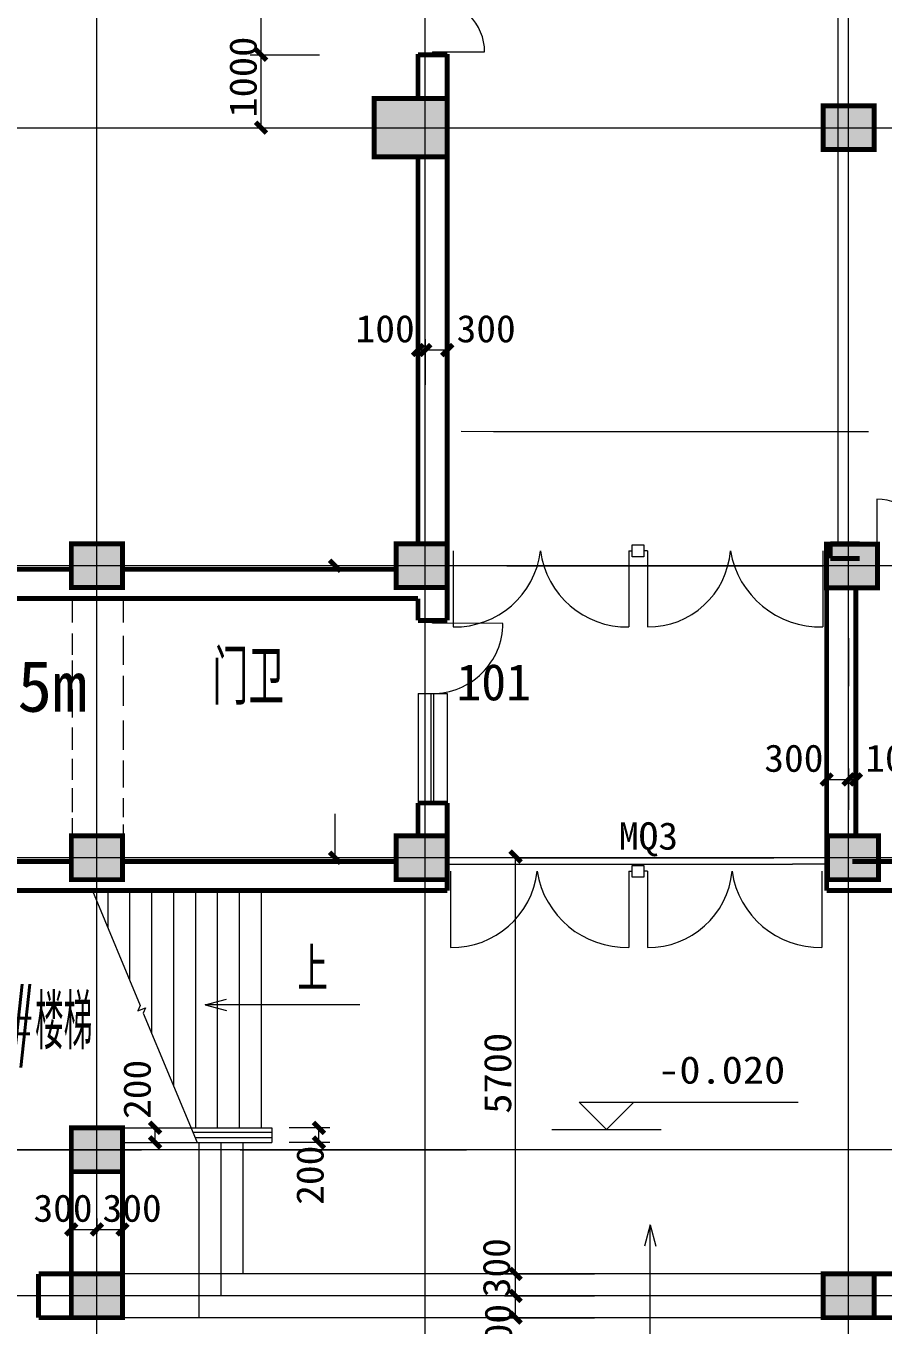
# Model space of a CAD drawing. Extents: x -307567 to 704339, y -10277 to 165507.
# Drawn here: x -230439 to -218696, y 19167 to 36973 of the extents above; entities that cross this region are included whole.
import ezdxf
from ezdxf.enums import TextEntityAlignment as Align

# ---------------------------------------------------------------- set-up
doc = ezdxf.new("R2010")
doc.units = 0
doc.header["$MEASUREMENT"] = 0
doc.layers.add('ziti', color=32, linetype='CONTINUOUS', lineweight=0)
doc.layers.add('我的', color=255, linetype='CONTINUOUS', lineweight=0)
doc.layers.add('中文', color=4, linetype='CONTINUOUS')
doc.styles.add('HZ', font='txt', dxfattribs={"width": 0.7, "height": 5, "bigfont": 'STF:宋体'})
doc.styles.get("Standard").update_dxf_attribs({"font": 'txt', "height": 3})

msp = doc.modelspace()

# ---------------------------------------------------------------- linework, layer by layer
at = {"layer": '我的', "color": 0}
for p, q in [((-224967.3044, 13462.38227), (-224967.3044, 99323.43291)), ((-219167.33493, 13462.38227), (-219167.33493, 94880.19036)), ((-229467.2819, 13462.38227), (-229467.2819, 77580.27533)), ((-219314.9172, 65280.33683), (-219314.9172, 29880.51498)), ((-227217.92944, 36579.48089), (-227217.92944, 39579.46818)), ((-227367.92869, 36579.48089), (-226417.40091, 36579.48089)), ((-227217.92944, 35580.48533), (-227217.92944, 36579.48089)), ((-224867.30185, 36616.9807), (-224867.30185, 36579.48089)), ((-224867.30185, 36616.9807), (-224867.30185, 36579.48089)), ((-224867.30185, 36616.9807), (-224154.80541, 36616.9807)), ((-260807.86464, 35580.48533), (-192202.20944, 35580.48533)), ((-228251.99409, 35580.48533), (-228251.99409, 35580.48533)), ((-227367.92869, 35580.48533), (-226417.40091, 35580.48533)), ((-225067.30238, 32685.30022), (-225067.30238, 32056.33608)), ((-224967.3044, 32685.30022), (-224967.3044, 32056.33608)), ((-224667.3059, 32685.30022), (-224667.3059, 32056.33608)), ((-225067.30238, 32535.30097), (-224967.3044, 32535.30097)), ((-224967.3044, 32535.30097), (-224667.3059, 32535.30097)), ((-224031.27393, 31415.90731), (-224474.96372, 31419.96765)), ((-218895.0081, 31415.90731), (-224031.27393, 31415.90731)), ((-218774.83658, 29780.51586), (-218774.83658, 30493.0123)), ((-224584.80815, 29784.44803), (-224584.80815, 28741.95255)), ((-222179.81681, 29784.44803), (-222142.317, 29784.44803)), ((-222179.81681, 29784.44803), (-222179.81681, 28741.95255)), ((-221924.82083, 29784.44803), (-221962.32065, 29784.44803)), ((-221924.82083, 29784.44803), (-221924.82083, 28741.95255)), ((-219519.8295, 29784.44803), (-219519.8295, 28741.95255)), ((-219454.83196, 29780.51586), (-219417.33215, 29780.51586)), ((-189822.88479, 29580.51648), (-241491.62516, 29580.51648)), ((-225756.53538, 29580.51648), (-226353.98723, 29580.51648)), ((-223849.73034, 29580.51648), (-219519.8295, 29580.51648)), ((-229807.27959, 29130.51873), (-229807.27959, 28801.33565)), ((-229107.28462, 29130.51873), (-229107.28462, 28801.33565)), ((-223904.96458, 28791.20275), (-224867.46111, 28793.02056)), ((-224867.30185, 28793.02041), (-224867.30185, 28830.52023)), ((-229807.27959, 28653.61605), (-229807.27959, 28358.178)), ((-229107.28462, 28621.96185), (-229107.28462, 28221.0098)), ((-219167.33493, 28588.25688), (-219167.33493, 27928.5266)), ((-229807.27959, 28284.3182), (-229807.27959, 27988.88015)), ((-229107.28462, 28073.29135), (-229107.28462, 27661.78675)), ((-229807.27959, 27883.36615), (-229807.27959, 27503.5169)), ((-225067.30238, 27830.52561), (-225067.30238, 26180.53386)), ((-225067.30238, 27830.52561), (-224667.3059, 27830.52561)), ((-224886.05176, 26330.53311), (-224886.05176, 27830.70871)), ((-224848.55194, 26330.53311), (-224848.55194, 27830.70871)), ((-224667.3059, 27830.52561), (-224667.3059, 26180.53386)), ((-229107.28462, 27461.3113), (-229107.28462, 27060.35925)), ((-229807.27959, 27366.3487), (-229807.27959, 27060.35925)), ((-229807.27959, 26933.74359), (-229807.27959, 26648.8558)), ((-229107.28462, 26912.63965), (-229107.28462, 26543.3418)), ((-219467.33343, 26802.70482), (-219467.33343, 26234.65728)), ((-219167.33493, 26802.70482), (-219167.33493, 26234.65728)), ((-219067.33238, 26802.70482), (-219067.33238, 26234.65728)), ((-229807.27959, 26532.7904), (-229807.27959, 26206.66288)), ((-219467.33343, 26652.70557), (-219167.33493, 26652.70557)), ((-219167.33493, 26652.70557), (-219067.33238, 26652.70557)), ((-229107.28462, 26396.58808), (-229107.28462, 26138.56172)), ((-226203.98798, 25580.53686), (-226203.98798, 26180.53386)), ((-229807.27959, 26121.28695), (-229807.27959, 25880.53536)), ((-229107.28462, 26036.87575), (-229107.28462, 25880.53536)), ((-189560.05651, 25580.53686), (-262527.69704, 25580.53686)), ((-225756.53538, 25580.53686), (-226353.98723, 25580.53686)), ((-224667.3059, 25490.73323), (-224267.30485, 25490.73323)), ((-224267.30485, 25490.73323), (-219937.33077, 25490.73323)), ((-223741.63914, 25580.53686), (-220192.13449, 25580.53686)), ((-223730.11271, 19280.56836), (-223730.11271, 25580.53686)), ((-219467.33343, 25490.73323), (-219937.33077, 25490.73323)), ((-224620.8065, 25394.66514), (-224620.8065, 24352.17081)), ((-222179.81681, 25394.66514), (-222142.317, 25394.66514)), ((-222179.81681, 25394.66514), (-222179.81681, 24352.17081)), ((-221924.82083, 25394.66514), (-221962.32065, 25394.66514)), ((-221924.82083, 25394.66514), (-221924.82083, 24352.17081)), ((-219531.83201, 25394.66514), (-219531.83201, 24352.17081)), ((-227218.29565, 25129.5389), (-229528.28318, 25129.5389)), ((-229528.28318, 25129.5389), (-228874.28865, 23556.48768)), ((-229318.28515, 25129.5389), (-229318.28515, 24624.42897)), ((-229018.28665, 25129.5389), (-229018.28665, 23902.84139)), ((-228718.28815, 25129.5389), (-228718.28357, 23181.25381)), ((-228418.28965, 25129.5389), (-228418.28507, 22459.66623)), ((-228118.29115, 25129.5389), (-228118.29115, 21880.55517)), ((-227818.29265, 25129.5389), (-227818.29265, 21880.55517)), ((-227518.29415, 25129.5389), (-227518.29415, 21880.55517)), ((-227218.29565, 25129.5389), (-227218.29565, 21880.55517)), ((-228874.28865, 23556.48768), (-228904.63365, 23482.95289)), ((-228904.63365, 23482.95289), (-228800.75386, 23526.14154)), ((-228800.75386, 23526.14154), (-228831.10344, 23452.60789)), ((-227981.36099, 23565.06499), (-227691.58888, 23642.70933)), ((-225865.24913, 23565.06499), (-227981.36099, 23565.06499)), ((-227981.36099, 23565.06499), (-227691.58888, 23487.42179)), ((-228831.10344, 23452.60789), (-228094.37312, 21680.55636)), ((-222484.84611, 21856.73784), (-222859.84424, 22231.73597)), ((-222859.84424, 22231.73597), (-219859.85466, 22231.73597)), ((-222109.84799, 22231.73597), (-222484.84611, 21856.73784)), ((-229117.28213, 21880.55517), (-227068.2964, 21880.55517)), ((-228820.11717, 21880.55517), (-228670.11792, 21880.55517)), ((-228670.11792, 21680.55636), (-228670.11792, 21880.55517)), ((-227074.81492, 21817.66791), (-228151.37814, 21817.66791)), ((-227068.2964, 21742.66828), (-228120.19544, 21742.66828)), ((-227068.2964, 21880.55517), (-227068.2964, 21680.55636)), ((-226274.89064, 21880.55517), (-226832.63168, 21880.55517)), ((-226424.88989, 21680.55636), (-226424.88989, 21880.55517)), ((-223234.84236, 21856.73784), (-221734.84986, 21856.73784)), ((-189560.05651, 21580.55667), (-261158.70212, 21580.55667)), ((-233357.08179, 21580.55667), (-228854.10595, 21580.55667)), ((-229117.28213, 21680.55636), (-227068.2964, 21680.55636)), ((-228820.11717, 21680.55636), (-228670.11792, 21680.55636)), ((-228068.28987, 21680.55636), (-228068.28987, 19280.56836)), ((-227768.29137, 21680.55636), (-227768.29137, 19580.56686)), ((-227503.04612, 21580.55667), (-224403.85049, 21580.55667)), ((-227468.29287, 21680.55636), (-227468.29287, 19880.56536)), ((-226274.89064, 21680.55636), (-226832.63168, 21680.55636)), ((-229817.2771, 20639.31458), (-229817.2771, 20433.30651)), ((-229817.2771, 20489.31533), (-229467.2819, 20489.31533)), ((-229467.2819, 20639.31458), (-229467.2819, 20433.30651)), ((-229467.2819, 20489.31533), (-229117.28213, 20489.31533)), ((-229117.28213, 20639.31458), (-229117.28213, 20433.30651)), ((-221886.62065, 20552.30616), (-221964.26156, 20262.52889)), ((-221886.62065, 17685.60182), (-221886.62065, 20552.30616)), ((-221886.62065, 20552.30616), (-221808.97516, 20262.52889)), ((-227468.29287, 19880.56536), (-229117.28213, 19880.56536)), ((-219017.33568, 19880.56536), (-227468.29287, 19880.56536)), ((-223880.11196, 19880.56536), (-222650.05677, 19880.56536)), ((-212863.93779, 19580.56686), (-262216.69396, 19580.56686)), ((-229817.2771, 19580.56686), (-233140.87193, 19580.56686)), ((-219017.33568, 19580.56686), (-227768.29137, 19580.56686)), ((-223880.11196, 19580.56686), (-222650.05677, 19580.56686)), ((-223730.11271, 19280.56836), (-223730.11271, 19580.56686)), ((-228068.28987, 19280.56836), (-229817.2771, 19280.56836)), ((-219017.33568, 19280.56836), (-228068.28987, 19280.56836)), ((-223880.11196, 19280.56836), (-222650.05677, 19280.56836))]:
    msp.add_line(p, q, dxfattribs=at)
at = {"layer": '我的', "color": 0, "const_width": 67.49966}
for points in [[(-227292.92907, 36654.48051), (-227142.92981, 36504.48126)], [(-225067.30238, 35980.48638), (-225067.30238, 36589.48297)], [(-224667.3059, 36579.48089), (-225067.30238, 36579.48089)], [(-224667.3059, 35980.48638), (-224667.3059, 36589.48297)], [(-225667.29938, 35980.48638), (-225667.29938, 35180.48886), (-224667.3059, 35180.48886), (-224667.3059, 35980.48638), (-225667.29938, 35980.48638), (-225667.29938, 35180.48886)], [(-219517.33013, 35880.48383), (-219517.33013, 35280.48683), (-218817.33515, 35280.48683), (-218817.33515, 35880.48383), (-219517.33013, 35880.48383), (-219517.33013, 35280.48683)], [(-227292.92907, 35655.48496), (-227142.92981, 35505.48571)], [(-225067.30238, 29880.51498), (-225067.30238, 35180.48886)], [(-224667.3059, 29880.51498), (-224667.3059, 35180.48886)], [(-225142.302, 32460.30135), (-224992.30275, 32610.3006)], [(-225042.30403, 32460.30135), (-224892.30478, 32610.3006)], [(-224742.30553, 32460.30135), (-224592.30628, 32610.3006)], [(-229817.2771, 29880.51498), (-229817.2771, 29280.51798), (-229117.28213, 29280.51798), (-229117.28213, 29880.51498), (-229817.2771, 29880.51498), (-229817.2771, 29280.51798)], [(-225367.30088, 29880.51498), (-225367.30088, 29280.51798), (-224667.3059, 29280.51798), (-224667.3059, 29880.51498), (-225367.30088, 29880.51498), (-225367.30088, 29280.51798)], [(-219469.5673, 29876.82084), (-219469.5673, 29276.82384), (-218769.57233, 29276.82384), (-218769.57233, 29876.82084), (-219469.5673, 29876.82084), (-219469.5673, 29276.82384)], [(-219017.33568, 29880.51498), (-219417.33215, 29880.51498)], [(-219417.33215, 29680.51674), (-219417.33215, 29880.51498)], [(-233617.2642, 29530.51749), (-229817.2771, 29530.51749)], [(-229117.28213, 29530.51749), (-225367.30088, 29530.51749)], [(-226278.9876, 29655.5161), (-226128.98835, 29505.51685)], [(-219017.33568, 29680.51674), (-219417.33215, 29680.51674)], [(-224667.3059, 29280.51798), (-224667.3059, 28830.52023)], [(-219467.33343, 25130.53911), (-219467.33343, 29280.51798)], [(-219067.33238, 25880.53536), (-219067.33238, 29280.51798)], [(-234017.26068, 29130.51873), (-229467.2819, 29130.51873)], [(-229467.2819, 29130.51873), (-225067.30238, 29130.51873)], [(-225067.30238, 29130.51873), (-225067.30238, 28830.52023)], [(-224667.3059, 28830.52023), (-225067.30238, 28830.52023)], [(-219542.33305, 26577.70594), (-219392.3338, 26727.70519)], [(-219242.33455, 26577.70594), (-219092.3353, 26727.70519)], [(-219142.332, 26577.70594), (-218992.33275, 26727.70519)], [(-225067.30238, 25880.53536), (-225067.30238, 26330.53311)], [(-224667.3059, 26330.53311), (-225067.30238, 26330.53311)], [(-224667.3059, 25130.53911), (-224667.3059, 26330.53311)], [(-229817.2771, 25880.53536), (-229817.2771, 25280.53836), (-229117.28213, 25280.53836), (-229117.28213, 25880.53536), (-229817.2771, 25880.53536), (-229817.2771, 25280.53836)], [(-225367.30088, 25880.53536), (-225367.30088, 25280.53836), (-224667.3059, 25280.53836), (-224667.3059, 25880.53536), (-225367.30088, 25880.53536), (-225367.30088, 25280.53836)], [(-219457.62431, 25880.53536), (-219457.62431, 25280.53836), (-218757.62933, 25280.53836), (-218757.62933, 25880.53536), (-219457.62431, 25880.53536), (-219457.62431, 25280.53836)], [(-226278.9876, 25655.53648), (-226128.98835, 25505.53723)], [(-223805.11234, 25670.53618), (-223655.11309, 25520.53693)], [(-234017.26068, 25530.53673), (-229817.2771, 25530.53673)], [(-229117.28213, 25530.53673), (-227217.29315, 25530.53673)], [(-227217.29315, 25530.53673), (-225367.30088, 25530.53673)], [(-219117.33365, 25530.53673), (-216817.34363, 25530.53673)], [(-233967.2594, 25130.53911), (-229467.2819, 25130.53911)], [(-229467.2819, 25130.53911), (-227217.29315, 25130.53911)], [(-227217.29315, 25130.53911), (-224667.3059, 25130.53911)], [(-219467.33343, 25130.53911), (-216467.34385, 25130.53911)], [(-229817.2771, 21880.55517), (-229817.2771, 21280.55817), (-229117.28213, 21280.55817), (-229117.28213, 21880.55517), (-229817.2771, 21880.55517), (-229817.2771, 21280.55817)], [(-228745.11754, 21955.55479), (-228595.11829, 21805.55554)], [(-226499.88951, 21955.55479), (-226349.89026, 21805.55554)], [(-228745.11754, 21755.55598), (-228595.11829, 21605.55673)], [(-226499.88951, 21755.55598), (-226349.89026, 21605.55673)], [(-229817.2771, 19880.56536), (-229817.2771, 21280.55817)], [(-229117.28213, 19880.56536), (-229117.28213, 21280.55817)], [(-229892.27673, 20414.3157), (-229742.27747, 20564.31495)], [(-229542.28153, 20414.3157), (-229392.28228, 20564.31495)], [(-229192.28175, 20414.3157), (-229042.2825, 20564.31495)], [(-223805.11234, 19955.56498), (-223655.11309, 19805.56573)], [(-230267.27485, 19880.56536), (-229817.2771, 19880.56536)], [(-230267.27485, 19880.56536), (-230267.27485, 19280.56836)], [(-229817.2771, 19880.56536), (-229817.2771, 19280.56836), (-229117.28213, 19280.56836), (-229117.28213, 19880.56536), (-229817.2771, 19880.56536), (-229817.2771, 19280.56836)], [(-219517.33013, 19880.56536), (-219517.33013, 19280.56836), (-218817.33515, 19280.56836), (-218817.33515, 19880.56536), (-219517.33013, 19880.56536), (-219517.33013, 19280.56836)], [(-219167.33493, 19880.56536), (-216817.34363, 19880.56536)], [(-223805.11234, 19655.56648), (-223655.11309, 19505.56723)], [(-230267.27485, 19280.56836), (-229817.2771, 19280.56836)], [(-223805.11234, 19355.56798), (-223655.11309, 19205.56873)], [(-219167.33493, 19280.56836), (-216817.34363, 19280.56836)]]:
    msp.add_lwpolyline(points, dxfattribs=at)
at = {"layer": '我的', "color": 0}
for points in [[(-222133.31741, 29865.44662), (-221971.32024, 29865.44662), (-221971.32024, 29703.4483), (-222133.31741, 29703.4483), (-222133.31741, 29865.44662)], [(-222133.31741, 25475.66487), (-221971.32024, 25475.66487), (-221971.32024, 25313.66541), (-222133.31741, 25313.66541), (-222133.31741, 25475.66487)]]:
    msp.add_lwpolyline(points, dxfattribs=at)
for centre, radius, start, end in [((-224867.30185, 36616.98299), 712.49644, 359.999847412, 90.000002504), ((-218779.83534, 29780.51586), 712.49644, 0, 90.000002504), ((-224563.53597, 29925.41336), 1183.65156, 268.969734047, 353.159403138), ((-222202.64995, 29937.19041), 1195.46302, 187.339314906, 271.093879614), ((-221911.40843, 29869.14533), 1127.27331, 269.318000659, 355.688578013), ((-219550.16077, 29996.84702), 1255.2654, 189.741155182, 271.384345931), ((-224867.46111, 28793.02056), 962.49524, 269.891780952, 359.891783457), ((-224601.10903, 25523.95755), 1171.95182, 269.035896158, 353.664926834), ((-222208.76107, 25595.72195), 1243.89489, 189.298985981, 271.332496564), ((-221908.30023, 25500.96191), 1148.91069, 269.175971846, 354.689157819), ((-219557.7413, 25571.31182), 1219.43513, 188.326787467, 271.217292704)]:
    msp.add_arc(centre, radius, start, end, dxfattribs=at)
for points in [[(-225667.29938, 35980.48638), (-224667.3059, 35980.48638), (-225667.29938, 35180.48886), (-224667.3059, 35180.48886)], [(-219517.33013, 35880.48383), (-218817.33515, 35880.48383), (-219517.33013, 35280.48683), (-218817.33515, 35280.48683)], [(-229817.2771, 29880.51498), (-229117.28213, 29880.51498), (-229817.2771, 29280.51798), (-229117.28213, 29280.51798)], [(-225367.30088, 29880.51498), (-224667.3059, 29880.51498), (-225367.30088, 29280.51798), (-224667.3059, 29280.51798)], [(-219469.5673, 29876.82084), (-218769.57233, 29876.82084), (-219469.5673, 29276.82384), (-218769.57233, 29276.82384)], [(-229817.2771, 25880.53536), (-229117.28213, 25880.53536), (-229817.2771, 25280.53836), (-229117.28213, 25280.53836)], [(-225367.30088, 25880.53536), (-224667.3059, 25880.53536), (-225367.30088, 25280.53836), (-224667.3059, 25280.53836)], [(-219457.62431, 25880.53536), (-218757.62933, 25880.53536), (-219457.62431, 25280.53836), (-218757.62933, 25280.53836)], [(-229817.2771, 21880.55517), (-229117.28213, 21880.55517), (-229817.2771, 21280.55817), (-229117.28213, 21280.55817)], [(-229817.2771, 19880.56536), (-229117.28213, 19880.56536), (-229817.2771, 19280.56836), (-229117.28213, 19280.56836)], [(-219517.33013, 19880.56536), (-218817.33515, 19880.56536), (-219517.33013, 19280.56836), (-218817.33515, 19280.56836)]]:
    msp.add_solid(points, dxfattribs=at)

# ---------------------------------------------------------------- texts
at = {"layer": 'ziti', "style": 'HZ', "width": 0.47168}
msp.add_text('6#楼梯', height=749.99625, dxfattribs=at).set_placement((-231038.78589, 22956.05581), (-229529.41843, 22956.05581), align=Align.FIT)
at = {"layer": '中文', "color": 0, "lineweight": 0, "style": 'HZ'}
for s, width, p, p2 in [('门卫', 0.461426, (-227884.79534, 27675.67429), (-226900.42034, 27675.67429)), ('6#楼梯', 0.47168, (-231038.8969, 22955.46546), (-229529.5219, 22955.46546))]:
    msp.add_text(s, height=750, dxfattribs=dict(at, width=width)).set_placement(p, p2, align=Align.FIT)
at = {"layer": '中文', "attachment_point": 1}
for s, insert, char_height, width in [('36.95m', (-232460.71752, 28280.26309), 700, 2678.0707651), ('{\\fFangSong_GB2312|b0|i0|c134|p49;\\C1;101}', (-224539.94796, 28236.72067), 500, 6011.5625187)]:
    msp.add_mtext(s, dxfattribs=dict(at, insert=insert, char_height=char_height, width=width))
at = {"layer": '我的', "color": 0}
for s, width, p, p2 in [('1000', 1.044707, (-227277.92822, 35717.48645), (-227277.92822, 36827.48227)), ('5700', 0.888001, (-223790.1115, 22073.55423), (-223790.1115, 23183.54948)), ('200', 0.925714, (-228730.1167, 22002.99604), (-228730.1167, 22812.99164)), ('200', 0.925714, (-226361.03675, 20827.22334), (-226361.03675, 21637.21894)), ('300', 0.925715, (-223806.05075, 19560.18904), (-223806.05075, 20370.18522)), ('300', 0.925714, (-223781.25381, 18658.76418), (-223781.25381, 19468.75978))]:
    msp.add_text(s, height=374.998125, rotation=90, dxfattribs=dict(at, width=width)).set_placement(p, p2, align=Align.FIT)
for s, width, p, p2 in [('100', 1.079999, (-225922.29993, 32640.30228), (-225112.3049, 32640.30228)), ('300', 0.925718, (-224538.30874, 32640.30228), (-223728.30913, 32640.30228)), ('300', 0.925713, (-220322.32641, 26757.70459), (-219512.33137, 26757.70459)), ('100', 1.080005, (-218938.33522, 26757.70459), (-218128.33561, 26757.70459)), ('MQ3', 0.810004, (-222314.12858, 25691.47075), (-221504.12897, 25691.47075)), ('  -0.020 ', 0.88851, (-222355.84438, 22486.73481), (-219745.85834, 22486.73481)), ('300', 0.925713, (-230336.2778, 20594.31492), (-229526.28277, 20594.31492)), ('300', 0.925713, (-229389.27936, 20594.31492), (-228579.28433, 20594.31492))]:
    msp.add_text(s, height=374.998125, dxfattribs=dict(at, width=width)).set_placement(p, p2, align=Align.FIT)
at = {"layer": '我的', "color": 0, "style": 'HZ', "width": 0.492185}
msp.add_text('上', height=599.997, dxfattribs=at).set_placement((-226720.35655, 23753.40061), (-226300.36048, 23753.40061), align=Align.FIT)

doc.saveas('drawing.dxf')
